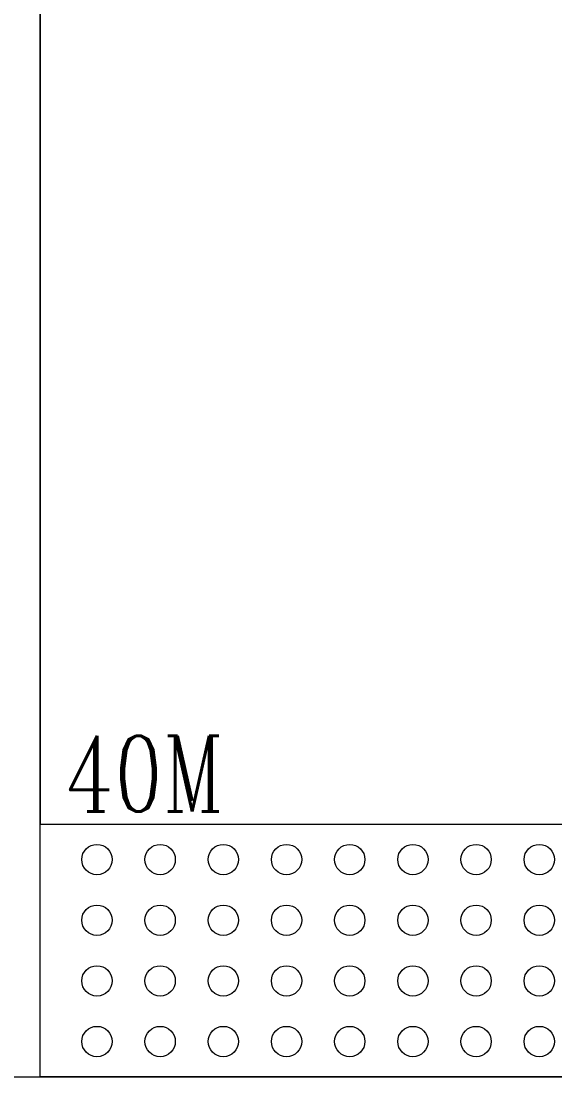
# Model space of a CAD drawing. Header units: millimetres. Extents: x -116965 to 323937, y 291661 to 566926.
# Drawn here: x -31930.4 to -31719.3, y 339951.6 to 340369.4 of the extents above; entities that cross this region are included whole.
import ezdxf
from ezdxf.enums import TextEntityAlignment as Align

# ---------------------------------------------------------------- set-up
doc = ezdxf.new("R2010")
doc.units = ezdxf.units.MM
doc.layers.get('0').update_dxf_attribs({"lineweight": 18})
doc.layers.add('hw_Text', color=7, linetype='Continuous', lineweight=13)
doc.styles.add('hw_Title2', font='complex.shx', dxfattribs={"width": 0.75})

# ---------------------------------------------------------------- blocks, each defined once
blk = doc.blocks.new('*U1544')
blk.add_line((15, 2100), (15, 100))
for points in [[(0, 0), (900, 0), (900, 2200), (0, 2200)], [(15, 100), (885, 100), (885, 0), (15, 0)]]:
    blk.add_lwpolyline(points, close=True)
for centre in [(37.5, 86), (62.5, 86), (87.5, 86), (112.5, 86), (137.5, 86), (162.5, 86), (187.5, 86), (212.5, 86), (37.5, 62), (62.5, 62), (87.5, 62), (112.5, 62), (137.5, 62), (162.5, 62), (187.5, 62), (212.5, 62), (37.5, 38), (62.5, 38), (87.5, 38), (112.5, 38), (137.5, 38), (162.5, 38), (187.5, 38), (212.5, 38), (37.5, 14), (62.5, 14), (87.5, 14), (112.5, 14), (137.5, 14), (162.5, 14), (187.5, 14), (212.5, 14)]:
    blk.add_circle(centre, 6)
blk = doc.blocks.new('*U1570')
blk.add_line((0, 0), (0, 2000))
blk.add_lwpolyline([(0, 0), (670, 0), (670, 2000), (0, 2000)])
at = {"layer": 'hw_Text', "color": 6, "style": 'hw_Title2', "width": 0.75}
blk.add_text('40M', height=30, dxfattribs=at).set_placement((10, 20), align=Align.MIDDLE_LEFT)

msp = doc.modelspace()

# ---------------------------------------------------------------- block references
msp.add_blockref('*U1544', (-31937.949803, 339951.616143))

# ---------------------------------------------------------------- next in the draw order: block references
at = {"layer": 'hw_Text'}
msp.add_blockref('*U1570', (-31922.949803, 340051.616143), dxfattribs=at)

doc.saveas('drawing.dxf')
